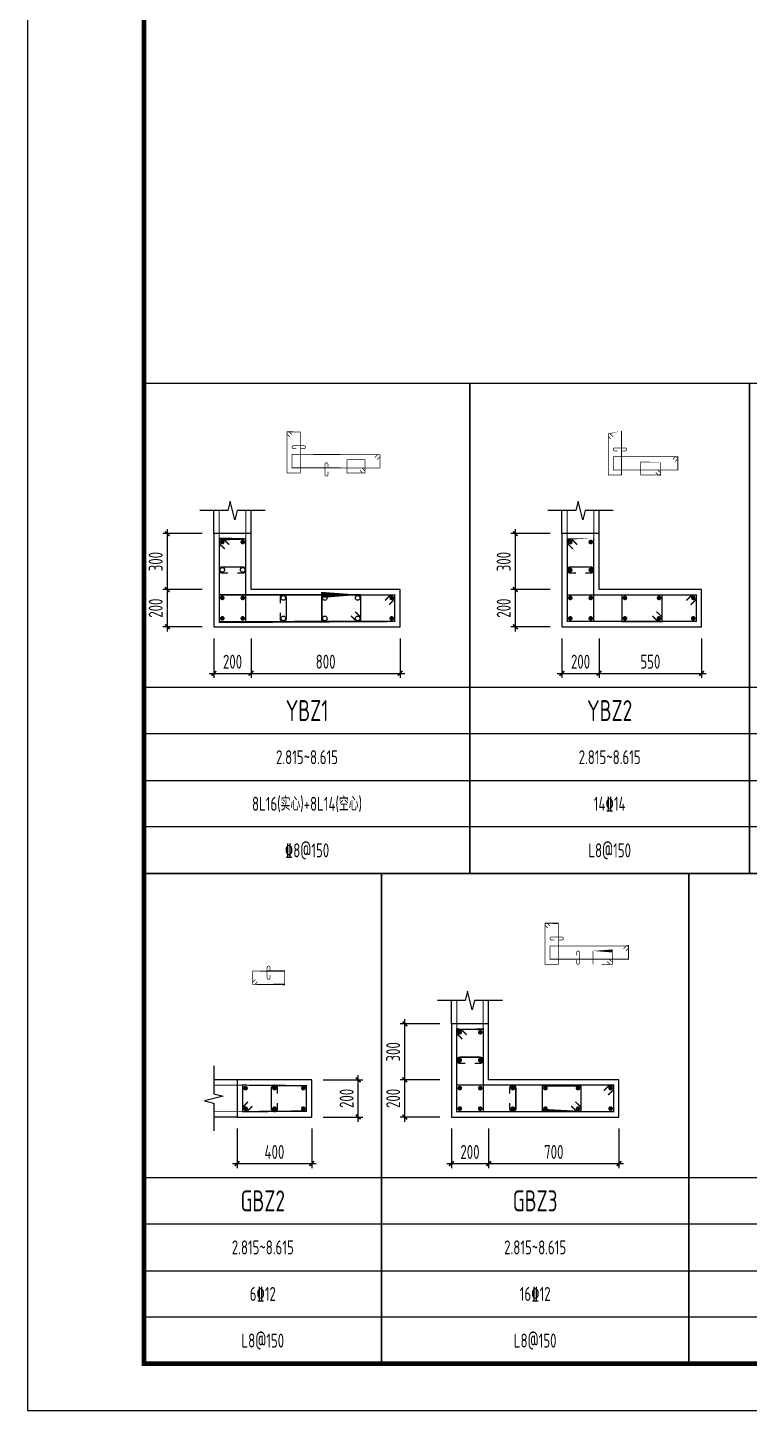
# Model space of a CAD drawing. Extents: x -1712635 to -854203, y -534641 to -21985.
# Drawn here: x -1375869 to -1360369, y -258475 to -228778 of the extents above; entities that cross this region are included whole.
import ezdxf
from ezdxf.enums import TextEntityAlignment as Align

# ---------------------------------------------------------------- set-up
doc = ezdxf.new("R2010")
doc.units = 0
doc.header["$LTSCALE"] = 1000
doc.layers.get('0').update_dxf_attribs({"linetype": 'CONTINUOUS'})
doc.layers.get('Defpoints').update_dxf_attribs({"linetype": 'CONTINUOUS'})
for name, color, linetype in [('-TK', 7, 'CONTINUOUS'), ('COLU_DE_DIM', 3, 'CONTINUOUS'), ('COLU_DE_TH', 7, 'CONTINUOUS'), ('LINK', 6, 'CONTINUOUS'), ('LINK-INDEX', 6, 'CONTINUOUS'), ('REIN', 6, 'CONTINUOUS'), ('TAB', 7, 'CONTINUOUS'), ('TAB_TEXT', 7, 'CONTINUOUS'), ('THIN', 7, 'CONTINUOUS')]:
    doc.layers.add(name, color=color, linetype=linetype)
doc.styles.add('TSSD_DIMENSION', font='Tssdeng.shx', dxfattribs={"width": 0.7, "bigfont": 'tssdchn.shx'})
doc.styles.add('TSSD_REIN', font='tssdeng.shx', dxfattribs={"width": 0.7, "height": 300, "bigfont": 'tssdchn.shx'})
doc.dimstyles.new('TSSD_25_100', dxfattribs={"dimtxt": 300, "dimasz": 100, "dimexe": 100, "dimexo": 250, "dimgap": 100, "dimtad": 1, "dimdec": 0, "dimlfac": 0.25, "dimzin": 0, "dimdsep": 46, "dimtxsty": 'TSSD_DIMENSION', "dimblk": 'ARCHTICK', "dimcen": 0, "dimdle": 100, "dimclrt": 7, "dimadec": 0, "dimazin": 0, "dimtfac": 1, "dimtdec": 0, "dimtix": 1, "dimtmove": 2, "dimatfit": 3, "dimldrblk": 'ARCHTICK', "dimfxl": 0, "dimtolj": 1, "dimtzin": 0, "dimarcsym": 0})

# ---------------------------------------------------------------- blocks, each defined once
blk = doc.blocks.new('_ArchTick')
at = {"color": 0, "const_width": 0.35}
blk.add_lwpolyline([(-0.5, -0.5), (0.5, 0.5)], dxfattribs=at)
blk = doc.blocks.new('*D1715')
at = {"layer": 'COLU_DE_DIM', "color": 0, "lineweight": -2}
for p, q in [((-1371868.904238457, -241895.8583835457), (-1371868.904238457, -242745.8583835457)), ((-1371068.904238421, -241895.8583835457), (-1371068.904238421, -242745.8583835457)), ((-1371968.904238457, -242645.8583835457), (-1370968.904238421, -242645.8583835457))]:
    blk.add_line(p, q, dxfattribs=at)
at = {"layer": 'Defpoints', "color": 0}
for p in [(-1371868.904238457, -241645.8583835457), (-1371068.904238421, -241645.8583835457), (-1371068.904238421, -242645.8583835457)]:
    blk.add_point(p, dxfattribs=at)
at = {"layer": 'COLU_DE_DIM', "color": 0, "lineweight": -2, "xscale": 100, "yscale": 100, "zscale": 100, "rotation": 180}
blk.add_blockref('_ArchTick', (-1371868.904238457, -242645.8583835457), dxfattribs=at)
at = {"layer": 'COLU_DE_DIM', "color": 0, "lineweight": -2, "xscale": 100, "yscale": 100, "zscale": 100}
blk.add_blockref('_ArchTick', (-1371068.904238421, -242645.8583835457), dxfattribs=at)
at = {"layer": 'COLU_DE_DIM', "color": 7, "insert": (-1371468.904238439, -242395.8583835457), "char_height": 300, "attachment_point": 5, "style": 'TSSD_DIMENSION'}
blk.add_mtext('\\A1;200', dxfattribs=at)
blk = doc.blocks.new('*D1716')
at = {"layer": 'COLU_DE_DIM', "color": 0, "lineweight": -2}
for p, q in [((-1371068.904238421, -241895.8583835457), (-1371068.904238421, -242745.8583835457)), ((-1367868.908774097, -241895.8583835457), (-1367868.908774097, -242745.8583835457)), ((-1371168.904238421, -242645.8583835457), (-1367768.908774097, -242645.8583835457))]:
    blk.add_line(p, q, dxfattribs=at)
at = {"layer": 'Defpoints', "color": 0}
for p in [(-1371068.904238421, -241645.8583835457), (-1367868.908774097, -241645.8583835457), (-1367868.908774097, -242645.8583835457)]:
    blk.add_point(p, dxfattribs=at)
at = {"layer": 'COLU_DE_DIM', "color": 0, "lineweight": -2, "xscale": 100, "yscale": 100, "zscale": 100, "rotation": 180}
blk.add_blockref('_ArchTick', (-1371068.904238421, -242645.8583835457), dxfattribs=at)
at = {"layer": 'COLU_DE_DIM', "color": 0, "lineweight": -2, "xscale": 100, "yscale": 100, "zscale": 100}
blk.add_blockref('_ArchTick', (-1367868.908774097, -242645.8583835457), dxfattribs=at)
at = {"layer": 'COLU_DE_DIM', "color": 7, "insert": (-1369468.906506259, -242395.8583835457), "char_height": 300, "attachment_point": 5, "style": 'TSSD_DIMENSION'}
blk.add_mtext('\\A1;800', dxfattribs=at)
blk = doc.blocks.new('*D1717')
at = {"layer": 'COLU_DE_DIM', "color": 0, "lineweight": -2}
for p, q in [((-1372118.904238457, -240845.8583817922), (-1372968.904238457, -240845.8583817922)), ((-1372868.904238457, -241745.8583835457), (-1372868.904238457, -240745.8583817922)), ((-1372118.904238457, -241645.8583835457), (-1372968.904238457, -241645.8583835457))]:
    blk.add_line(p, q, dxfattribs=at)
at = {"layer": 'Defpoints', "color": 0}
for p in [(-1372868.904238457, -240845.8583817922), (-1371868.904238457, -240845.8583817922), (-1371868.904238457, -241645.8583835457)]:
    blk.add_point(p, dxfattribs=at)
at = {"layer": 'COLU_DE_DIM', "color": 0, "lineweight": -2, "xscale": 100, "yscale": 100, "zscale": 100}
for p, rotation in [((-1372868.904238457, -240845.8583817922), 90), ((-1372868.904238457, -241645.8583835457), 270)]:
    blk.add_blockref('_ArchTick', p, dxfattribs=dict(at, rotation=rotation))
at = {"layer": 'COLU_DE_DIM', "color": 7, "insert": (-1373118.904238457, -241245.8583826692), "char_height": 300, "attachment_point": 5, "rotation": 90, "style": 'TSSD_DIMENSION'}
blk.add_mtext('\\A1;200', dxfattribs=at)
blk = doc.blocks.new('*D1718')
at = {"layer": 'COLU_DE_DIM', "color": 0, "lineweight": -2}
for p, q in [((-1372118.904238457, -239645.8583799288), (-1372968.904238457, -239645.8583799288)), ((-1372868.904238457, -240945.8583817922), (-1372868.904238457, -239545.8583799288)), ((-1372118.904238457, -240845.8583817922), (-1372968.904238457, -240845.8583817922))]:
    blk.add_line(p, q, dxfattribs=at)
at = {"layer": 'Defpoints', "color": 0}
for p in [(-1372868.904238457, -239645.8583799288), (-1371868.904238457, -239645.8583799288), (-1371868.904238457, -240845.8583817922)]:
    blk.add_point(p, dxfattribs=at)
at = {"layer": 'COLU_DE_DIM', "color": 0, "lineweight": -2, "xscale": 100, "yscale": 100, "zscale": 100}
for p, rotation in [((-1372868.904238457, -239645.8583799288), 90), ((-1372868.904238457, -240845.8583817922), 270)]:
    blk.add_blockref('_ArchTick', p, dxfattribs=dict(at, rotation=rotation))
at = {"layer": 'COLU_DE_DIM', "color": 7, "insert": (-1373118.904238457, -240245.8583808607), "char_height": 300, "attachment_point": 5, "rotation": 90, "style": 'TSSD_DIMENSION'}
blk.add_mtext('\\A1;300', dxfattribs=at)
blk = doc.blocks.new('*D1719')
at = {"layer": 'COLU_DE_DIM', "color": 0, "lineweight": -2}
for p, q in [((-1364394.694127657, -241895.8583835457), (-1364394.694127657, -242745.8583835457)), ((-1363594.694127644, -241895.8583835457), (-1363594.694127644, -242745.8583835457)), ((-1364494.694127657, -242645.8583835457), (-1363494.694127644, -242645.8583835457))]:
    blk.add_line(p, q, dxfattribs=at)
at = {"layer": 'Defpoints', "color": 0}
for p in [(-1364394.694127657, -241645.8583835457), (-1363594.694127644, -241645.8583835457), (-1363594.694127644, -242645.8583835457)]:
    blk.add_point(p, dxfattribs=at)
at = {"layer": 'COLU_DE_DIM', "color": 0, "lineweight": -2, "xscale": 100, "yscale": 100, "zscale": 100, "rotation": 180}
blk.add_blockref('_ArchTick', (-1364394.694127657, -242645.8583835457), dxfattribs=at)
at = {"layer": 'COLU_DE_DIM', "color": 0, "lineweight": -2, "xscale": 100, "yscale": 100, "zscale": 100}
blk.add_blockref('_ArchTick', (-1363594.694127644, -242645.8583835457), dxfattribs=at)
at = {"layer": 'COLU_DE_DIM', "color": 7, "insert": (-1363994.69412765, -242395.8583835457), "char_height": 300, "attachment_point": 5, "style": 'TSSD_DIMENSION'}
blk.add_mtext('\\A1;200', dxfattribs=at)
blk = doc.blocks.new('*D1720')
at = {"layer": 'COLU_DE_DIM', "color": 0, "lineweight": -2}
for p, q in [((-1363594.694127644, -241895.8583835457), (-1363594.694127644, -242745.8583835457)), ((-1361394.742022408, -241895.8583835457), (-1361394.742022408, -242745.8583835457)), ((-1363694.694127644, -242645.8583835457), (-1361294.742022408, -242645.8583835457))]:
    blk.add_line(p, q, dxfattribs=at)
at = {"layer": 'Defpoints', "color": 0}
for p in [(-1363594.694127644, -241645.8583835457), (-1361394.742022408, -241645.8583835457), (-1361394.742022408, -242645.8583835457)]:
    blk.add_point(p, dxfattribs=at)
at = {"layer": 'COLU_DE_DIM', "color": 0, "lineweight": -2, "xscale": 100, "yscale": 100, "zscale": 100, "rotation": 180}
blk.add_blockref('_ArchTick', (-1363594.694127644, -242645.8583835457), dxfattribs=at)
at = {"layer": 'COLU_DE_DIM', "color": 0, "lineweight": -2, "xscale": 100, "yscale": 100, "zscale": 100}
blk.add_blockref('_ArchTick', (-1361394.742022408, -242645.8583835457), dxfattribs=at)
at = {"layer": 'COLU_DE_DIM', "color": 7, "insert": (-1362494.718075026, -242395.8583835457), "char_height": 300, "attachment_point": 5, "style": 'TSSD_DIMENSION'}
blk.add_mtext('\\A1;550', dxfattribs=at)
blk = doc.blocks.new('*D1721')
at = {"layer": 'COLU_DE_DIM', "color": 0, "lineweight": -2}
for p, q in [((-1364644.69412766, -240845.8583835457), (-1365494.69412766, -240845.8583835457)), ((-1365394.69412766, -241745.8583835457), (-1365394.69412766, -240745.8583835457)), ((-1364644.69412766, -241645.8583835457), (-1365494.69412766, -241645.8583835457))]:
    blk.add_line(p, q, dxfattribs=at)
at = {"layer": 'Defpoints', "color": 0}
for p in [(-1365394.69412766, -240845.8583835457), (-1364394.69412766, -240845.8583835457), (-1364394.69412766, -241645.8583835457)]:
    blk.add_point(p, dxfattribs=at)
at = {"layer": 'COLU_DE_DIM', "color": 0, "lineweight": -2, "xscale": 100, "yscale": 100, "zscale": 100}
for p, rotation in [((-1365394.69412766, -240845.8583835457), 90), ((-1365394.69412766, -241645.8583835457), 270)]:
    blk.add_blockref('_ArchTick', p, dxfattribs=dict(at, rotation=rotation))
at = {"layer": 'COLU_DE_DIM', "color": 7, "insert": (-1365644.69412766, -241245.8583835459), "char_height": 300, "attachment_point": 5, "rotation": 90, "style": 'TSSD_DIMENSION'}
blk.add_mtext('\\A1;200', dxfattribs=at)
blk = doc.blocks.new('*D1722')
at = {"layer": 'COLU_DE_DIM', "color": 0, "lineweight": -2}
for p, q in [((-1364644.69412766, -239645.858383597), (-1365494.69412766, -239645.858383597)), ((-1365394.69412766, -240945.8583835457), (-1365394.69412766, -239545.858383597)), ((-1364644.69412766, -240845.8583835457), (-1365494.69412766, -240845.8583835457))]:
    blk.add_line(p, q, dxfattribs=at)
at = {"layer": 'Defpoints', "color": 0}
for p in [(-1365394.69412766, -239645.858383597), (-1364394.69412766, -239645.858383597), (-1364394.69412766, -240845.8583835457)]:
    blk.add_point(p, dxfattribs=at)
at = {"layer": 'COLU_DE_DIM', "color": 0, "lineweight": -2, "xscale": 100, "yscale": 100, "zscale": 100}
for p, rotation in [((-1365394.69412766, -239645.858383597), 90), ((-1365394.69412766, -240845.8583835457), 270)]:
    blk.add_blockref('_ArchTick', p, dxfattribs=dict(at, rotation=rotation))
at = {"layer": 'COLU_DE_DIM', "color": 7, "insert": (-1365644.69412766, -240245.8583835716), "char_height": 300, "attachment_point": 5, "rotation": 90, "style": 'TSSD_DIMENSION'}
blk.add_mtext('\\A1;300', dxfattribs=at)
blk = doc.blocks.new('*D1723')
at = {"layer": 'COLU_DE_DIM', "color": 0, "lineweight": -2}
for p, q in [((-1371368.904238422, -252425.4081706922), (-1371368.904238422, -253275.4081706922)), ((-1369768.904238411, -252425.4081706922), (-1369768.904238411, -253275.4081706922)), ((-1371468.904238422, -253175.4081706922), (-1369668.904238411, -253175.4081706922))]:
    blk.add_line(p, q, dxfattribs=at)
at = {"layer": 'Defpoints', "color": 0}
for p in [(-1371368.904238422, -252175.4081706922), (-1369768.904238411, -252175.4081706922), (-1369768.904238411, -253175.4081706922)]:
    blk.add_point(p, dxfattribs=at)
at = {"layer": 'COLU_DE_DIM', "color": 0, "lineweight": -2, "xscale": 100, "yscale": 100, "zscale": 100, "rotation": 180}
blk.add_blockref('_ArchTick', (-1371368.904238422, -253175.4081706922), dxfattribs=at)
at = {"layer": 'COLU_DE_DIM', "color": 0, "lineweight": -2, "xscale": 100, "yscale": 100, "zscale": 100}
blk.add_blockref('_ArchTick', (-1369768.904238411, -253175.4081706922), dxfattribs=at)
at = {"layer": 'COLU_DE_DIM', "color": 7, "insert": (-1370568.904238417, -252925.4081706922), "char_height": 300, "attachment_point": 5, "style": 'TSSD_DIMENSION'}
blk.add_mtext('\\A1;400', dxfattribs=at)
blk = doc.blocks.new('*D1724')
at = {"layer": 'COLU_DE_DIM', "color": 0, "lineweight": -2}
for p, q in [((-1369518.904238411, -251375.4081706563), (-1368668.904238411, -251375.4081706563)), ((-1368768.904238411, -252275.4081706922), (-1368768.904238411, -251275.4081706563)), ((-1369518.904238411, -252175.4081706922), (-1368668.904238411, -252175.4081706922))]:
    blk.add_line(p, q, dxfattribs=at)
at = {"layer": 'Defpoints', "color": 0}
for p in [(-1369768.904238411, -251375.4081706563), (-1368768.904238411, -251375.4081706563), (-1369768.904238411, -252175.4081706922)]:
    blk.add_point(p, dxfattribs=at)
at = {"layer": 'COLU_DE_DIM', "color": 0, "lineweight": -2, "xscale": 100, "yscale": 100, "zscale": 100}
for p, rotation in [((-1368768.904238411, -251375.4081706563), 90), ((-1368768.904238411, -252175.4081706922), 270)]:
    blk.add_blockref('_ArchTick', p, dxfattribs=dict(at, rotation=rotation))
at = {"layer": 'COLU_DE_DIM', "color": 7, "insert": (-1369018.904238411, -251775.4081706745), "char_height": 300, "attachment_point": 5, "rotation": 90, "style": 'TSSD_DIMENSION'}
blk.add_mtext('\\A1;200', dxfattribs=at)
blk = doc.blocks.new('*D1745')
at = {"layer": 'COLU_DE_DIM', "color": 0, "lineweight": -2}
for p, q in [((-1366768.904238401, -252425.4081706925), (-1366768.904238401, -253275.4081706925)), ((-1365968.904238401, -252425.4081706925), (-1365968.904238401, -253275.4081706925)), ((-1366868.904238401, -253175.4081706925), (-1365868.904238401, -253175.4081706925))]:
    blk.add_line(p, q, dxfattribs=at)
at = {"layer": 'Defpoints', "color": 0}
for p in [(-1366768.904238401, -252175.4081706925), (-1365968.904238401, -252175.4081706925), (-1365968.904238401, -253175.4081706925)]:
    blk.add_point(p, dxfattribs=at)
at = {"layer": 'COLU_DE_DIM', "color": 0, "lineweight": -2, "xscale": 100, "yscale": 100, "zscale": 100, "rotation": 180}
blk.add_blockref('_ArchTick', (-1366768.904238401, -253175.4081706925), dxfattribs=at)
at = {"layer": 'COLU_DE_DIM', "color": 0, "lineweight": -2, "xscale": 100, "yscale": 100, "zscale": 100}
blk.add_blockref('_ArchTick', (-1365968.904238401, -253175.4081706925), dxfattribs=at)
at = {"layer": 'COLU_DE_DIM', "color": 7, "insert": (-1366368.904238401, -252925.4081706925), "char_height": 300, "attachment_point": 5, "style": 'TSSD_DIMENSION'}
blk.add_mtext('\\A1;200', dxfattribs=at)
blk = doc.blocks.new('*D1746')
at = {"layer": 'COLU_DE_DIM', "color": 0, "lineweight": -2}
for p, q in [((-1365968.904238401, -252425.4081706925), (-1365968.904238401, -253275.4081706925)), ((-1363168.888693939, -252425.4081706925), (-1363168.888693939, -253275.4081706925)), ((-1366068.904238401, -253175.4081706925), (-1363068.888693939, -253175.4081706925))]:
    blk.add_line(p, q, dxfattribs=at)
at = {"layer": 'Defpoints', "color": 0}
for p in [(-1365968.904238401, -252175.4081706925), (-1363168.888693939, -252175.4081706925), (-1363168.888693939, -253175.4081706925)]:
    blk.add_point(p, dxfattribs=at)
at = {"layer": 'COLU_DE_DIM', "color": 0, "lineweight": -2, "xscale": 100, "yscale": 100, "zscale": 100, "rotation": 180}
blk.add_blockref('_ArchTick', (-1365968.904238401, -253175.4081706925), dxfattribs=at)
at = {"layer": 'COLU_DE_DIM', "color": 0, "lineweight": -2, "xscale": 100, "yscale": 100, "zscale": 100}
blk.add_blockref('_ArchTick', (-1363168.888693939, -253175.4081706925), dxfattribs=at)
at = {"layer": 'COLU_DE_DIM', "color": 7, "insert": (-1364568.89646617, -252925.4081706925), "char_height": 300, "attachment_point": 5, "style": 'TSSD_DIMENSION'}
blk.add_mtext('\\A1;700', dxfattribs=at)
blk = doc.blocks.new('*D1747')
at = {"layer": 'COLU_DE_DIM', "color": 0, "lineweight": -2}
for p, q in [((-1367018.904238411, -251375.4081706925), (-1367868.904238411, -251375.4081706925)), ((-1367768.904238411, -252275.4081706925), (-1367768.904238411, -251275.4081706925)), ((-1367018.904238411, -252175.4081706925), (-1367868.904238411, -252175.4081706925))]:
    blk.add_line(p, q, dxfattribs=at)
at = {"layer": 'Defpoints', "color": 0}
for p in [(-1367768.904238411, -251375.4081706925), (-1366768.904238411, -251375.4081706925), (-1366768.904238411, -252175.4081706925)]:
    blk.add_point(p, dxfattribs=at)
at = {"layer": 'COLU_DE_DIM', "color": 0, "lineweight": -2, "xscale": 100, "yscale": 100, "zscale": 100}
for p, rotation in [((-1367768.904238411, -251375.4081706925), 90), ((-1367768.904238411, -252175.4081706925), 270)]:
    blk.add_blockref('_ArchTick', p, dxfattribs=dict(at, rotation=rotation))
at = {"layer": 'COLU_DE_DIM', "color": 7, "insert": (-1368018.904238411, -251775.4081706927), "char_height": 300, "attachment_point": 5, "rotation": 90, "style": 'TSSD_DIMENSION'}
blk.add_mtext('\\A1;200', dxfattribs=at)
blk = doc.blocks.new('*D1748')
at = {"layer": 'COLU_DE_DIM', "color": 0, "lineweight": -2}
for p, q in [((-1367018.904238411, -250175.4081705821), (-1367868.904238411, -250175.4081705821)), ((-1367768.904238411, -251475.4081706925), (-1367768.904238411, -250075.4081705821)), ((-1367018.904238411, -251375.4081706925), (-1367868.904238411, -251375.4081706925))]:
    blk.add_line(p, q, dxfattribs=at)
at = {"layer": 'Defpoints', "color": 0}
for p in [(-1367768.904238411, -250175.4081705821), (-1366768.904238411, -250175.4081705821), (-1366768.904238411, -251375.4081706925)]:
    blk.add_point(p, dxfattribs=at)
at = {"layer": 'COLU_DE_DIM', "color": 0, "lineweight": -2, "xscale": 100, "yscale": 100, "zscale": 100}
for p, rotation in [((-1367768.904238411, -250175.4081705821), 90), ((-1367768.904238411, -251375.4081706925), 270)]:
    blk.add_blockref('_ArchTick', p, dxfattribs=dict(at, rotation=rotation))
at = {"layer": 'COLU_DE_DIM', "color": 7, "insert": (-1368018.904238411, -250775.4081706375), "char_height": 300, "attachment_point": 5, "rotation": 90, "style": 'TSSD_DIMENSION'}
blk.add_mtext('\\A1;300', dxfattribs=at)
blk = doc.blocks.new('A1')
blk.add_lwpolyline([(0, 59400), (0, 0), (84100, 0), (84100, 59400)], close=True)
at = {"const_width": 100}
blk.add_lwpolyline([(2500, 58400), (2500, 1000), (83100, 1000), (83100, 58400)], close=True, dxfattribs=at)

msp = doc.modelspace()

# ---------------------------------------------------------------- linework, layer by layer
at = {"layer": 'COLU_DE_TH'}
for points in [[(-1371068.904238421, -239645.8583799288), (-1371868.904238457, -239645.8583799064), (-1371868.90423844, -241645.8583835457), (-1367868.908774097, -241645.8583817922), (-1367868.908717977, -240845.8583817922), (-1371068.90423844, -240845.8583800388), (-1371068.904238421, -239645.8583799288)], [(-1363594.694127644, -239645.858383597), (-1364394.694127657, -239645.8583836023), (-1364394.694127646, -241645.8583835457), (-1361394.742022408, -241645.8583835457), (-1361394.742022408, -240845.8583835457), (-1363594.694127646, -240845.8583835457), (-1363594.694127644, -239645.858383597)], [(-1365968.904238401, -250175.4081705821), (-1366768.904238401, -250175.4081705988), (-1366768.904238411, -252175.4081706925), (-1363168.888693939, -252175.4081706925), (-1363168.888693939, -251375.4081706925), (-1365968.904238411, -251375.4081706925), (-1365968.904238401, -250175.4081705821)], [(-1371368.904238422, -251375.4081706563), (-1371368.904238457, -252175.4081706922), (-1369768.904238411, -252175.4081706759), (-1369768.904238416, -251375.4081706787), (-1371368.904238422, -251375.4081706563)]]:
    msp.add_lwpolyline(points, close=True, dxfattribs=at)
at = {"layer": 'LINK', "const_width": 30}
for points in [[(-1371633.904238512, -239972.7822614666), (-1371753.904238458, -239852.7822614124), (-1371753.904238457, -239760.85837992), (-1371183.904238423, -239760.858379936), (-1371183.904238447, -241530.8583832402), (-1371753.904238439, -241530.85838349), (-1371753.904238457, -239760.85837992), (-1371661.980356885, -239760.858379923), (-1371541.980356939, -239880.8583799772)], [(-1364159.694127664, -239972.782265156), (-1364279.694127658, -239852.7822651506), (-1364279.69412766, -239760.858383616), (-1363709.694127651, -239760.8583836123), (-1363709.694127654, -241530.8583835406), (-1364279.69412765, -241530.8583835404), (-1364279.69412766, -239760.858383616), (-1364187.770246121, -239760.8583836211), (-1364067.770246126, -239880.8583836266)], [(-1368195.832614992, -241080.85837742), (-1368075.832610732, -240960.8583816797), (-1367983.90872604, -240960.8583817305), (-1367983.908766031, -241530.8583818439), (-1371753.904238453, -241530.8583834964), (-1371753.904238459, -240960.8583796647), (-1367983.90872604, -240960.8583817305), (-1367983.908732493, -241052.7822664442), (-1368103.908736753, -241172.7822621847)], [(-1368834.548138289, -241318.9345545946), (-1368714.54813829, -241438.9345545955), (-1368714.548138315, -241530.8584361405), (-1369550.88136808, -241530.8584361411), (-1369550.881368081, -240960.85843613), (-1368714.548138319, -240960.858436132), (-1368714.548138315, -241530.8584361405), (-1368806.472019837, -241530.8584361407), (-1368926.472019836, -241410.8584361398)], [(-1361721.665903931, -241080.8583835808), (-1361601.665903966, -240960.8583835456), (-1361509.742022411, -240960.858383545), (-1361509.742022406, -241530.8583835445), (-1364279.694127644, -241530.8583835445), (-1364279.694127648, -240960.858383545), (-1361509.742022411, -240960.858383545), (-1361509.742022408, -241052.78226505), (-1361629.742022373, -241172.7822650852)], [(-1362363.059390789, -241318.9345020252), (-1362243.05939083, -241438.9345020664), (-1362243.059390831, -241530.8583835671), (-1363106.376759253, -241530.85838357), (-1363106.376759245, -240960.8583835697), (-1362243.059390839, -240960.8583835693), (-1362243.059390831, -241530.8583835671), (-1362334.983272385, -241530.858383558), (-1362454.983272344, -241410.8583835168)], [(-1366533.904238436, -250502.332052172), (-1366653.904238406, -250382.3320521419), (-1366653.904238401, -250290.4081705844), (-1366083.9042384, -250290.4081705725), (-1366083.904238412, -252060.4081706984), (-1366653.904238412, -252060.4081706984), (-1366653.904238401, -250290.4081705844), (-1366561.980356798, -250290.4081705805), (-1366441.980356828, -250410.4081706107)], [(-1371041.980356814, -251940.408170775), (-1371161.980356896, -252060.4081706932), (-1371253.904238442, -252060.4081706908), (-1371253.904238417, -251490.4081706641), (-1369883.904238424, -251490.4081706842), (-1369883.90423842, -252060.4081706778), (-1371253.904238442, -252060.4081706908), (-1371253.904238428, -251968.4842890365), (-1371133.904238346, -251848.4842891181)], [(-1363495.81257538, -251610.4081707013), (-1363375.812575387, -251490.4081706943), (-1363283.888693914, -251490.4081706951), (-1363283.888693918, -252060.4081706901), (-1366653.904238416, -252060.4081706901), (-1366653.904238414, -251490.4081706951), (-1363283.888693914, -251490.4081706951), (-1363283.888693916, -251582.3320521545), (-1363403.888693909, -251702.3320521615)], [(-1364103.892580063, -251848.4842891685), (-1363983.892580041, -251968.4842891463), (-1363983.892580045, -252060.4081706895), (-1364813.896466166, -252060.408170695), (-1364813.896466163, -251490.4081707022), (-1363983.892580041, -251490.4081706957), (-1363983.892580045, -252060.4081706895), (-1364075.816461552, -252060.4081706913), (-1364195.816461574, -251940.4081707135)]]:
    msp.add_lwpolyline(points, dxfattribs=at)
for points in [[(-1371368.904238109, -240490.8583799359), (-1371248.904238109, -240490.8583799359, 1), (-1371248.904238109, -240360.8583799359), (-1371688.904238112, -240360.8583796948, 1), (-1371688.904238112, -240490.8583796948), (-1371568.904238112, -240490.8583796948)], [(-1363894.694127657, -240490.8583835319), (-1363774.694127657, -240490.8583835319, 1), (-1363774.694127657, -240360.8583835319), (-1364214.694127637, -240360.8583835319, 1), (-1364214.694127637, -240490.8583835319), (-1364094.694127637, -240490.8583835319)], [(-1370444.548908075, -241345.8584361404), (-1370444.548908075, -241465.8584361404, 1), (-1370314.548908075, -241465.8584361404), (-1370314.548908073, -241025.8584361356, 1), (-1370444.548908073, -241025.8584361356), (-1370444.548908073, -241145.8584361356)], [(-1366268.904238404, -251020.4081706385), (-1366148.904238404, -251020.4081706385, 1), (-1366148.904238404, -250890.4081706385), (-1366588.904238408, -250890.4081706385, 1), (-1366588.904238408, -251020.4081706385), (-1366468.904238408, -251020.4081706385)], [(-1370503.904238429, -251675.4081706823), (-1370503.904238429, -251555.4081706823, 1), (-1370633.904238429, -251555.4081706823), (-1370633.904238426, -251995.408170686, 1), (-1370503.904238426, -251995.408170686), (-1370503.904238426, -251875.408170686)], [(-1365513.900352287, -251875.4081706952), (-1365513.900352287, -251995.4081706952, 1), (-1365383.900352287, -251995.4081706952), (-1365383.900352284, -251555.4081707023, 1), (-1365513.900352284, -251555.4081707023), (-1365513.900352284, -251675.4081707023)]]:
    msp.add_lwpolyline(points, format="xyb", dxfattribs=at)
at = {"layer": 'LINK-INDEX', "const_width": 15.00000095367432}
for points in [[(-1370239.243923364, -237564.1659612528), (-1370299.243923198, -237504.1659610874), (-1370299.243923194, -237458.2040204745), (-1370014.243923177, -237458.2040204824), (-1370014.243923189, -238343.2040221169), (-1370299.243923185, -238343.2040222418), (-1370299.243923194, -237458.2040204745), (-1370253.281982352, -237458.2040204939), (-1370193.281982517, -237518.2040206594)], [(-1363339.947355218, -237609.7315785775), (-1363399.94735518, -237549.7315785396), (-1363399.947355185, -237503.7696377239), (-1363114.947355185, -237503.7696377222), (-1363114.947355186, -238388.7696376742), (-1363399.94735518, -238388.7696376741), (-1363399.947355185, -237503.7696377239), (-1363353.985414311, -237503.7696377291), (-1363293.985414349, -237563.769637767)], [(-1368410.208103853, -238008.2040190925), (-1368350.208101654, -237948.2040212913), (-1368304.246159256, -237948.2040213193), (-1368304.246179251, -238233.2040213758), (-1370189.243915446, -238233.2040222021), (-1370189.24391545, -237948.2040202864), (-1368304.246159256, -237948.2040213193), (-1368304.246162473, -237994.1659638417), (-1368364.246164671, -238054.165961643)], [(-1368684.24573015, -238237.2420581389), (-1368624.245731456, -238297.242059445), (-1368624.245734659, -238343.2039981979), (-1369009.245281594, -238343.2040074846), (-1369009.245268263, -238058.2040068201), (-1368624.245714664, -238058.2039981662), (-1368624.245734659, -238343.2039981979), (-1368670.207673328, -238343.2039993161), (-1368730.207672022, -238283.2039980099)], [(-1362010.933243403, -238053.7696376134), (-1361950.933243347, -237993.7696376697), (-1361904.971302559, -237993.7696376706), (-1361904.971302557, -238278.7696376756), (-1363289.947355204, -238278.7696376756), (-1363289.947355206, -237993.7696376706), (-1361904.971302559, -237993.7696376706), (-1361904.971302571, -238039.7315785316), (-1361964.971302628, -238099.7315784752)], [(-1362331.629986723, -238282.8076968615), (-1362271.62998675, -238342.8076968891), (-1362271.629986752, -238388.7696376716), (-1362703.288670979, -238388.7696376673), (-1362703.288670979, -238103.7696376887), (-1362271.629986754, -238103.7696376915), (-1362271.629986752, -238388.7696376716), (-1362317.591927587, -238388.7696376831), (-1362377.591927559, -238328.7696376556)], [(-1364699.382714653, -248116.0342025222), (-1364759.382714634, -248056.0342025034), (-1364759.382714639, -248010.0722617831), (-1364474.382714644, -248010.0722617772), (-1364474.38271465, -248895.072261835), (-1364759.382714644, -248895.072261835), (-1364759.382714639, -248010.0722617831), (-1364713.420773902, -248010.0722617993), (-1364653.42077392, -248070.072261818)], [(-1363070.336883044, -248560.0722619597), (-1363010.336883179, -248500.0722618252), (-1362964.374942387, -248500.0722618224), (-1362964.374942389, -248785.0722618189), (-1364649.382714627, -248785.0722618189), (-1364649.382714626, -248500.0722618224), (-1362964.374942387, -248500.0722618224), (-1362964.374942377, -248546.0342024213), (-1363024.374942242, -248606.0342025559)], [(-1363374.3768854, -248789.1103211096), (-1363314.376885456, -248849.1103211657), (-1363314.376885457, -248895.0722618174), (-1363729.378828523, -248895.0722618201), (-1363729.378828521, -248610.0722618162), (-1363314.376885456, -248610.0722618129), (-1363314.376885457, -248895.0722618174), (-1363360.338826199, -248895.0722618227), (-1363420.338826143, -248835.0722617666)], [(-1370930.442297718, -249267.9081707249), (-1370990.442297805, -249327.9081706379), (-1371036.40423845, -249327.9081706411), (-1371036.404238438, -249042.9081706273), (-1370351.40423846, -249042.9081706374), (-1370351.404238458, -249327.9081706346), (-1371036.40423845, -249327.9081706411), (-1371036.404238443, -249281.9462298664), (-1370976.404238356, -249221.9462299533)]]:
    msp.add_lwpolyline(points, dxfattribs=at)
for points in [[(-1369996.743923011, -237823.2040204661), (-1369936.743923011, -237823.2040204661, 1), (-1369936.743923011, -237758.2040204661), (-1370156.743923013, -237758.2040203456, 1), (-1370156.743923013, -237823.2040203456), (-1370096.743923013, -237823.2040203456)], [(-1363097.447355185, -237868.7696376877), (-1363037.447355185, -237868.7696376877, 1), (-1363037.447355185, -237803.7696376877), (-1363257.447355184, -237803.7696376877, 1), (-1363257.447355184, -237868.7696376877), (-1363197.447355184, -237868.7696376877)], [(-1369419.243925216, -238215.7040221047), (-1369419.243925216, -238155.7040221047, 1), (-1369484.243925216, -238155.7040221047), (-1369484.243925216, -238375.7040221124, 1), (-1369419.243925216, -238375.7040221124), (-1369419.243925216, -238315.7040221124)], [(-1364456.882714642, -248375.0722617894), (-1364396.882714642, -248375.0722617894, 1), (-1364396.882714642, -248310.0722617894), (-1364616.882714644, -248310.0722617894, 1), (-1364616.882714644, -248375.0722617894), (-1364556.882714644, -248375.0722617894)], [(-1364079.380771583, -248802.5722618178), (-1364079.380771583, -248862.5722618178, 1), (-1364014.380771583, -248862.5722618178), (-1364014.380771582, -248642.5722618213, 1), (-1364079.380771582, -248642.5722618213), (-1364079.380771582, -248702.5722618213)], [(-1370661.404238431, -249025.4081706298), (-1370661.404238431, -248965.4081706298, 1), (-1370726.404238431, -248965.4081706298), (-1370726.40423843, -249185.4081706317, 1), (-1370661.40423843, -249185.4081706317), (-1370661.40423843, -249125.4081706317)]]:
    msp.add_lwpolyline(points, format="xyb", dxfattribs=at)
at = {"layer": 'LINK-INDEX', "color": 1, "const_width": 20}
for points in [[(-1371753.904238377, -239860.8583799287), (-1371753.904238377, -239145.8583799287)], [(-1371183.904238377, -239860.8583799287), (-1371183.904238377, -239145.8583799287)], [(-1364279.694127618, -239860.858383597), (-1364279.694127618, -239145.858383597)], [(-1363709.694127618, -239860.858383597), (-1363709.694127618, -239145.858383597)], [(-1366653.904238381, -250390.4081705821), (-1366653.904238381, -249675.4081705821)], [(-1366083.904238381, -250390.4081705821), (-1366083.904238381, -249675.4081705821)], [(-1371153.904238422, -251490.4081706563), (-1371868.904238422, -251490.4081706563)], [(-1371153.904238422, -252060.4081706563), (-1371868.904238422, -252060.4081706563)]]:
    msp.add_lwpolyline(points, dxfattribs=at)
at = {"layer": 'REIN', "const_width": 50}
for points in [[(-1371713.904238456, -239825.8583799188, 1), (-1371663.904238456, -239825.8583799188, 1), (-1371713.904238456, -239825.8583799188)], [(-1371273.904238421, -239825.8583799311, 1), (-1371223.904238421, -239825.8583799311, 1), (-1371273.904238421, -239825.8583799311)], [(-1364239.694127655, -239825.8583836073, 1), (-1364189.694127655, -239825.8583836073, 1), (-1364239.694127655, -239825.8583836073)], [(-1363799.69412765, -239825.8583836045, 1), (-1363749.69412765, -239825.8583836045, 1), (-1363799.69412765, -239825.8583836045)], [(-1364239.694127637, -240425.8583835319, 1), (-1364189.694127637, -240425.8583835319, 1), (-1364239.694127637, -240425.8583835319)], [(-1363799.694127657, -240425.8583835319, 1), (-1363749.694127657, -240425.8583835319, 1), (-1363799.694127657, -240425.8583835319)], [(-1371713.90423844, -241025.8583796997, 1), (-1371663.90423844, -241025.8583796997, 1), (-1371713.90423844, -241025.8583796997)], [(-1371273.904238438, -241025.8583799408, 1), (-1371223.904238438, -241025.8583799408, 1), (-1371273.904238438, -241025.8583799408)], [(-1368073.908730599, -241025.858381694, 1), (-1368023.908730599, -241025.858381694, 1), (-1368073.908730599, -241025.858381694)], [(-1364239.69412765, -241025.8583835453, 1), (-1364189.69412765, -241025.8583835453, 1), (-1364239.69412765, -241025.8583835453)], [(-1363799.694127651, -241025.8583835453, 1), (-1363749.694127651, -241025.8583835453, 1), (-1363799.694127651, -241025.8583835453)], [(-1363066.37675925, -241025.8583835434, 1), (-1363016.37675925, -241025.8583835434, 1), (-1363066.37675925, -241025.8583835434)], [(-1362333.059390836, -241025.8583835699, 1), (-1362283.059390836, -241025.8583835699, 1), (-1362333.059390836, -241025.8583835699)], [(-1361599.74202241, -241025.8583835451, 1), (-1361549.74202241, -241025.8583835451, 1), (-1361599.74202241, -241025.8583835451)], [(-1371713.904238439, -241465.8583834647, 1), (-1371663.904238439, -241465.8583834647, 1), (-1371713.904238439, -241465.8583834647)], [(-1371273.904238443, -241465.8583832736, 1), (-1371223.904238443, -241465.8583832736, 1), (-1371273.904238443, -241465.8583832736)], [(-1368073.90876147, -241465.8583818715, 1), (-1368023.90876147, -241465.8583818715, 1), (-1368073.90876147, -241465.8583818715)], [(-1364239.694127646, -241465.85838354, 1), (-1364189.694127646, -241465.85838354, 1), (-1364239.694127646, -241465.85838354)], [(-1363799.694127652, -241465.8583835443, 1), (-1363749.694127652, -241465.8583835443, 1), (-1363799.694127652, -241465.8583835443)], [(-1363066.376759253, -241465.8583835467, 1), (-1363016.376759253, -241465.8583835467, 1), (-1363066.376759253, -241465.8583835467)], [(-1362333.059390831, -241465.8583835741, 1), (-1362283.059390831, -241465.8583835741, 1), (-1362333.059390831, -241465.8583835741)], [(-1361599.742022406, -241465.8583835466, 1), (-1361549.742022406, -241465.8583835466, 1), (-1361599.742022406, -241465.8583835466)], [(-1366613.904238399, -250355.4081705888, 1), (-1366563.904238399, -250355.4081705888, 1), (-1366613.904238399, -250355.4081705888)], [(-1366173.904238398, -250355.4081705796, 1), (-1366123.904238398, -250355.4081705796, 1), (-1366173.904238398, -250355.4081705796)], [(-1366613.904238408, -250955.4081706385, 1), (-1366563.904238408, -250955.4081706385, 1), (-1366613.904238408, -250955.4081706385)], [(-1366173.904238404, -250955.4081706385, 1), (-1366123.904238404, -250955.4081706385, 1), (-1366173.904238404, -250955.4081706385)], [(-1371213.904238427, -251555.4081706598, 1), (-1371163.904238427, -251555.4081706598, 1), (-1371213.904238427, -251555.4081706598)], [(-1370593.904238429, -251555.4081706823, 1), (-1370543.904238429, -251555.4081706823, 1), (-1370593.904238429, -251555.4081706823)], [(-1369973.904238431, -251555.408170678, 1), (-1369923.904238431, -251555.408170678, 1), (-1369973.904238431, -251555.408170678)], [(-1366613.904238408, -251555.4081706973, 1), (-1366563.904238408, -251555.4081706973, 1), (-1366613.904238408, -251555.4081706973)], [(-1366173.904238404, -251555.4081706973, 1), (-1366123.904238404, -251555.4081706973, 1), (-1366173.904238404, -251555.4081706973)], [(-1365473.900352284, -251555.4081707023, 1), (-1365423.900352284, -251555.4081707023, 1), (-1365473.900352284, -251555.4081707023)], [(-1364773.896466163, -251555.4081707101, 1), (-1364723.896466163, -251555.4081707101, 1), (-1364773.896466163, -251555.4081707101)], [(-1364073.89258005, -251555.4081706642, 1), (-1364023.89258005, -251555.4081706642, 1), (-1364073.89258005, -251555.4081706642)], [(-1363373.888693922, -251555.4081706961, 1), (-1363323.888693922, -251555.4081706961, 1), (-1363373.888693922, -251555.4081706961)], [(-1371213.904238446, -251995.4081706936, 1), (-1371163.904238446, -251995.4081706936, 1), (-1371213.904238446, -251995.4081706936)], [(-1370593.904238426, -251995.408170686, 1), (-1370543.904238426, -251995.408170686, 1), (-1370593.904238426, -251995.408170686)], [(-1369973.904238428, -251995.4081706817, 1), (-1369923.904238428, -251995.4081706817, 1), (-1369973.904238428, -251995.4081706817)], [(-1366613.904238408, -251995.4081706918, 1), (-1366563.904238408, -251995.4081706918, 1), (-1366613.904238408, -251995.4081706918)], [(-1366173.904238407, -251995.4081706902, 1), (-1366123.904238407, -251995.4081706902, 1), (-1366173.904238407, -251995.4081706902)], [(-1365473.900352287, -251995.4081706971, 1), (-1365423.900352287, -251995.4081706971, 1), (-1365473.900352287, -251995.4081706971)], [(-1364773.896466163, -251995.4081707046, 1), (-1364723.896466163, -251995.4081707046, 1), (-1364773.896466163, -251995.4081707046)], [(-1364073.892580052, -251995.408170659, 1), (-1364023.892580052, -251995.408170659, 1), (-1364073.892580052, -251995.408170659)], [(-1363373.888693925, -251995.4081706909, 1), (-1363323.888693925, -251995.4081706909, 1), (-1363373.888693925, -251995.4081706909)]]:
    msp.add_lwpolyline(points, format="xyb", close=True, dxfattribs=at)
at = {"layer": 'REIN'}
for centre in [(-1371688.904238112, -240425.8583796948), (-1371248.904238109, -240425.8583799359), (-1370379.548908073, -241025.8584361356), (-1369485.881368093, -241025.8584361372), (-1368779.548138295, -241025.858436139), (-1370379.548908075, -241465.8584361404), (-1369485.881368092, -241465.8584361399), (-1368779.548138293, -241465.8584361394)]:
    msp.add_circle(centre, 50, dxfattribs=at)
at = {"layer": 'TAB'}
for points in [[(-1373368.904238457, -236416.3085963992), (-1366368.908717977, -236416.3085963992), (-1366368.908717977, -246945.8583835457), (-1373368.904238457, -246945.8583835457), (-1373368.904238457, -236416.3085963992), (-1373368.904238457, -242945.8583835457), (-1366368.908717977, -242945.8583835457), (-1366368.908717977, -243945.8583835457), (-1373368.904238457, -243945.8583835457), (-1373368.904238457, -244945.8583835457), (-1366368.908717977, -244945.8583835457), (-1366368.908717977, -245945.8583835457), (-1373368.904238457, -245945.8583835457)], [(-1366368.908717977, -236416.3085963992), (-1360368.956612725, -236416.3085963992), (-1360368.956612725, -246945.8583835457), (-1366368.908717977, -246945.8583835457), (-1366368.908717977, -236416.3085963992), (-1366368.908717977, -242945.8583835457), (-1360368.956612725, -242945.8583835457), (-1360368.956612725, -243945.8583835457), (-1366368.908717977, -243945.8583835457), (-1366368.908717977, -244945.8583835457), (-1360368.956612725, -244945.8583835457), (-1360368.956612725, -245945.8583835457), (-1366368.908717977, -245945.8583835457)], [(-1360368.956612857, -236416.3085963992), (-1355268.956612731, -236416.3085963992), (-1355268.956612731, -246945.8583835457), (-1360368.956612857, -246945.8583835457), (-1360368.956612857, -236416.3085963992), (-1360368.956612857, -242945.8583835457), (-1355268.956612731, -242945.8583835457), (-1355268.956612731, -243945.8583835457), (-1360368.956612857, -243945.8583835457), (-1360368.956612857, -244945.8583835457), (-1355268.956612731, -244945.8583835457), (-1355268.956612731, -245945.8583835457), (-1360368.956612857, -245945.8583835457)], [(-1373368.904238457, -246945.8583835457), (-1368268.904238411, -246945.8583835457), (-1368268.904238411, -257475.4081706922), (-1373368.904238457, -257475.4081706922), (-1373368.904238457, -246945.8583835457), (-1373368.904238457, -253475.4081706922), (-1368268.904238411, -253475.4081706922), (-1368268.904238411, -254475.4081706922), (-1373368.904238457, -254475.4081706922), (-1373368.904238457, -255475.4081706922), (-1368268.904238411, -255475.4081706922), (-1368268.904238411, -256475.4081706922), (-1373368.904238457, -256475.4081706922)], [(-1368268.904238411, -246945.858383546), (-1361668.888693939, -246945.858383546), (-1361668.888693939, -257475.4081706925), (-1368268.904238411, -257475.4081706925), (-1368268.904238411, -246945.858383546), (-1368268.904238411, -253475.4081706925), (-1361668.888693939, -253475.4081706925), (-1361668.888693939, -254475.4081706925), (-1368268.904238411, -254475.4081706925), (-1368268.904238411, -255475.4081706925), (-1361668.888693939, -255475.4081706925), (-1361668.888693939, -256475.4081706925), (-1368268.904238411, -256475.4081706925)], [(-1361668.888693939, -246945.858383546), (-1356168.88869381, -246945.858383546), (-1356168.88869381, -257475.4081706925), (-1361668.888693939, -257475.4081706925), (-1361668.888693939, -246945.858383546), (-1361668.888693939, -253475.4081706925), (-1356168.88869381, -253475.4081706925), (-1356168.88869381, -254475.4081706925), (-1361668.888693939, -254475.4081706925), (-1361668.888693939, -255475.4081706925), (-1356168.88869381, -255475.4081706925), (-1356168.88869381, -256475.4081706925), (-1361668.888693939, -256475.4081706925)]]:
    msp.add_lwpolyline(points, dxfattribs=at)
at = {"layer": 'THIN'}
for p, q in [((-1371868.904238457, -239645.8583799064), (-1371868.904238443, -239145.8583799064)), ((-1371068.904238421, -239645.8583799288), (-1371068.904238407, -239145.8583799288)), ((-1364394.694127657, -239645.8583836023), (-1364394.69412766, -239145.8583836023)), ((-1363594.694127644, -239645.858383597), (-1363594.694127648, -239145.858383597)), ((-1366768.904238401, -250175.4081705988), (-1366768.904238411, -249675.4081705988)), ((-1365968.904238401, -250175.4081705821), (-1365968.904238411, -249675.4081705821)), ((-1371368.904238422, -251375.4081706563), (-1371868.904238422, -251375.4081706348)), ((-1371368.904238457, -252175.4081706922), (-1371868.904238457, -252175.4081706706))]:
    msp.add_line(p, q, dxfattribs=at)
for points in [[(-1370768.904238407, -239145.8583799372), (-1371368.904238425, -239145.8583799204), (-1371418.904238431, -239345.858379919), (-1371518.904238419, -238945.8583799162), (-1371568.904238425, -239145.8583799148), (-1372168.904238443, -239145.858379898)], [(-1363294.694127648, -239145.8583835952), (-1363894.694127654, -239145.858383599), (-1363944.694127652, -239345.8583835993), (-1364044.694127655, -238945.8583835999), (-1364094.694127654, -239145.8583836003), (-1364694.69412766, -239145.8583836041)], [(-1365668.904238411, -249675.4081705759), (-1366268.904238411, -249675.4081705883), (-1366318.904238407, -249875.4081705894), (-1366418.904238415, -249475.4081705915), (-1366468.904238411, -249675.4081705925), (-1367068.904238411, -249675.408170605)], [(-1371868.904238409, -251075.4081706348), (-1371868.904238435, -251675.4081706527), (-1371668.904238438, -251725.4081706611), (-1372068.904238442, -251825.4081706443), (-1371868.904238444, -251875.4081706527), (-1371868.90423847, -252475.4081706706)]]:
    msp.add_lwpolyline(points, dxfattribs=at)

# ---------------------------------------------------------------- block references
at = {"layer": '-TK'}
msp.add_blockref('A1', (-1375868.904238457, -258475.4081706926), dxfattribs=at)

# ---------------------------------------------------------------- texts
at = {"layer": 'TAB_TEXT', "style": 'TSSD_REIN', "width": 0.7}
for s, height, p in [('YBZ1', 450, (-1369868.906478217, -243445.8583835457)), ('YBZ2', 450, (-1363368.932665351, -243445.8583835457)), ('2.815~8.615', 300, (-1369868.906478217, -244445.8583835457)), ('2.815~8.615', 300, (-1363368.932665351, -244445.8583835457)), ('8L16(实心)+8L14(空心)', 300, (-1369868.906478217, -245445.8583835457)), ('14%%13214', 300, (-1363368.932665351, -245445.8583835457)), ('%%1328@150', 300, (-1369868.906478217, -246445.8583835457)), ('L8@150', 300, (-1363368.932665351, -246445.8583835457)), ('GBZ2', 450, (-1370818.904238434, -253975.4081706922)), ('GBZ3', 450, (-1364968.896466175, -253975.4081706925)), ('2.815~8.615', 300, (-1370818.904238434, -254975.4081706922)), ('2.815~8.615', 300, (-1364968.896466175, -254975.4081706925)), ('6%%13212', 300, (-1370818.904238434, -255975.4081706922)), ('16%%13212', 300, (-1364968.896466175, -255975.4081706925)), ('L8@150', 300, (-1370818.904238434, -256975.4081706922)), ('L8@150', 300, (-1364968.896466175, -256975.4081706925))]:
    msp.add_text(s, height=height, dxfattribs=at).set_placement(p, align=Align.MIDDLE)

# ---------------------------------------------------------------- dimensions: what is measured, and where the dimension line sits
at = {"layer": 'COLU_DE_DIM'}
for base, p1, p2, picture, middle in [((-1372868.904238457, -239645.8583799288), (-1371868.904238457, -240845.8583817922), (-1371868.904238457, -239645.8583799288), '*D1718', (-1373118.904238457, -240245.8583808607)), ((-1365394.69412766, -239645.858383597), (-1364394.69412766, -240845.8583835457), (-1364394.69412766, -239645.858383597), '*D1722', (-1365644.69412766, -240245.8583835716)), ((-1372868.904238457, -240845.8583817922), (-1371868.904238457, -241645.8583835457), (-1371868.904238457, -240845.8583817922), '*D1717', (-1373118.904238457, -241245.8583826692)), ((-1365394.69412766, -240845.8583835457), (-1364394.69412766, -241645.8583835457), (-1364394.69412766, -240845.8583835457), '*D1721', (-1365644.69412766, -241245.8583835459)), ((-1367768.904238411, -250175.4081705821), (-1366768.904238411, -251375.4081706925), (-1366768.904238411, -250175.4081705821), '*D1748', (-1368018.904238411, -250775.4081706375)), ((-1368768.904238411, -251375.4081706563), (-1369768.904238411, -252175.4081706922), (-1369768.904238411, -251375.4081706563), '*D1724', (-1369018.904238411, -251775.4081706745)), ((-1367768.904238411, -251375.4081706925), (-1366768.904238411, -252175.4081706925), (-1366768.904238411, -251375.4081706925), '*D1747', (-1368018.904238411, -251775.4081706927))]:
    dim = msp.add_linear_dim(base=base, p1=p1, p2=p2, angle=89.9999998932783, dimstyle='TSSD_25_100', dxfattribs=at)
    dim.commit()
    dim.dimension.update_dxf_attribs({"geometry": picture, "text_midpoint": middle})
for base, p1, p2, picture, middle in [((-1371068.904238421, -242645.8583835457), (-1371868.904238457, -241645.8583835457), (-1371068.904238421, -241645.8583835457), '*D1715', (-1371468.904238439, -242395.8583835457)), ((-1367868.908774097, -242645.8583835457), (-1371068.904238421, -241645.8583835457), (-1367868.908774097, -241645.8583835457), '*D1716', (-1369468.906506259, -242395.8583835457)), ((-1363594.694127644, -242645.8583835457), (-1364394.694127657, -241645.8583835457), (-1363594.694127644, -241645.8583835457), '*D1719', (-1363994.69412765, -242395.8583835457)), ((-1361394.742022408, -242645.8583835457), (-1363594.694127644, -241645.8583835457), (-1361394.742022408, -241645.8583835457), '*D1720', (-1362494.718075026, -242395.8583835457)), ((-1369768.904238411, -253175.4081706922), (-1371368.904238422, -252175.4081706922), (-1369768.904238411, -252175.4081706922), '*D1723', (-1370568.904238417, -252925.4081706922)), ((-1365968.904238401, -253175.4081706925), (-1366768.904238401, -252175.4081706925), (-1365968.904238401, -252175.4081706925), '*D1745', (-1366368.904238401, -252925.4081706925)), ((-1363168.888693939, -253175.4081706925), (-1365968.904238401, -252175.4081706925), (-1363168.888693939, -252175.4081706925), '*D1746', (-1364568.89646617, -252925.4081706925))]:
    dim = msp.add_linear_dim(base=base, p1=p1, p2=p2, dimstyle='TSSD_25_100', dxfattribs=at)
    dim.commit()
    dim.dimension.update_dxf_attribs({"geometry": picture, "text_midpoint": middle})

doc.saveas('drawing.dxf')
